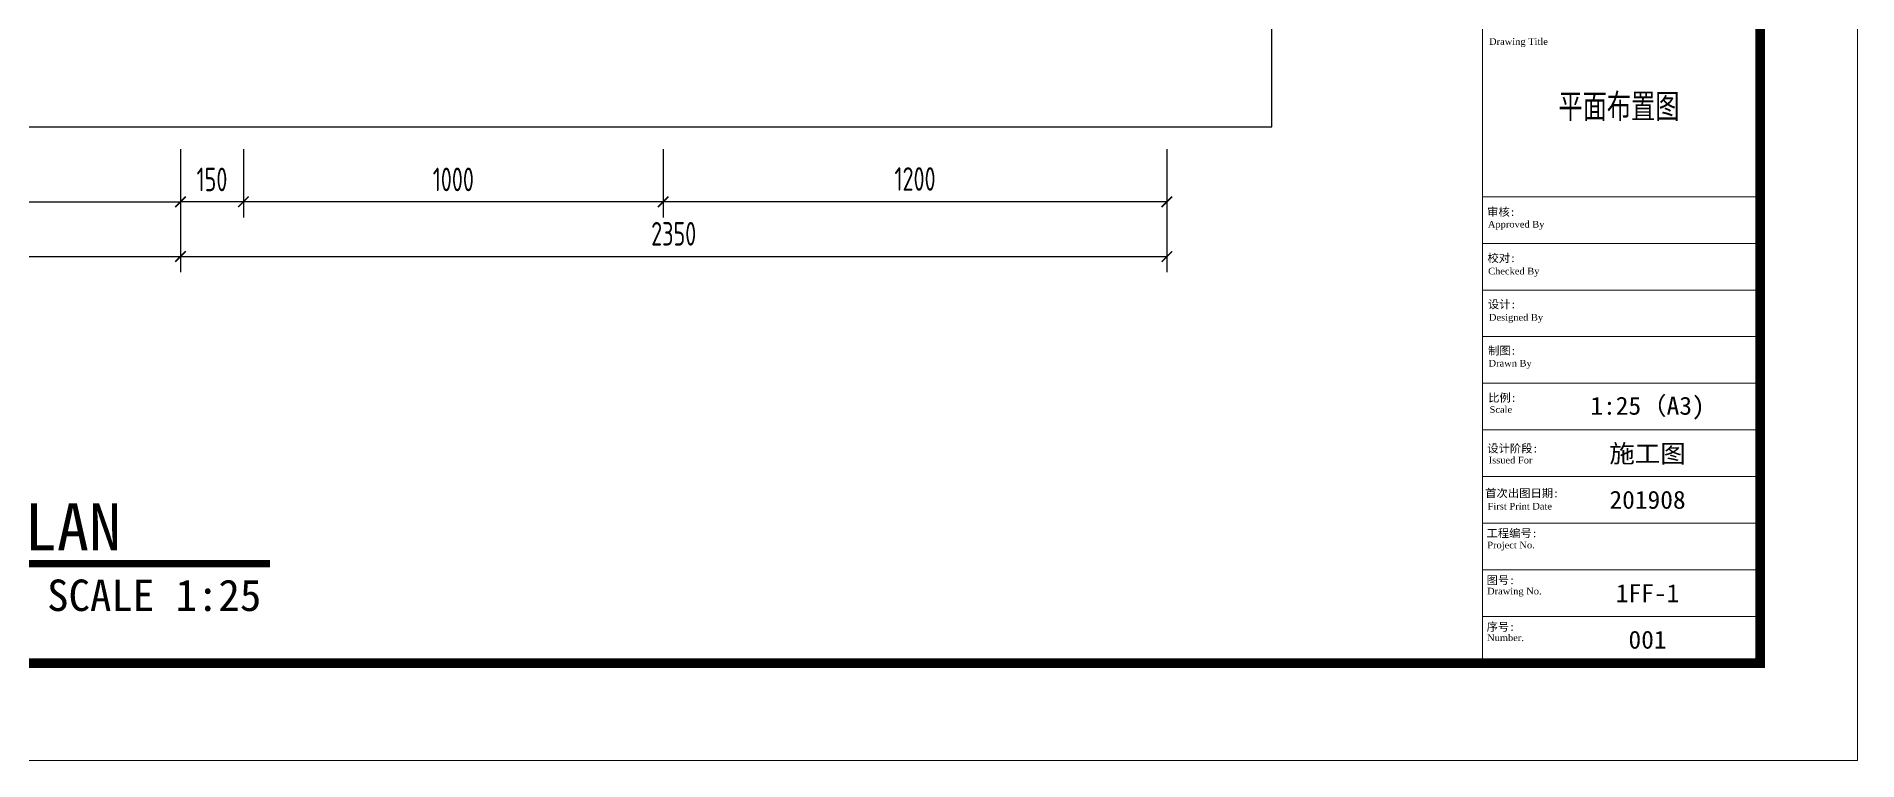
# Model space of a CAD drawing. Header units: millimetres. Extents: x 84706 to 155398, y -6776 to 36429.
# Drawn here: x 90124 to 94463, y 10474 to 12201 of the extents above; entities that cross this region are included whole.
import ezdxf
from ezdxf.enums import TextEntityAlignment as Align

# ---------------------------------------------------------------- set-up
doc = ezdxf.new("R2010")
doc.units = ezdxf.units.MM
doc.layers.get('Defpoints').update_dxf_attribs({"color": 250})
for name, color, linetype, lineweight in [('Drawing【图框、表格】', 150, 'Continuous', 0), ('FF-Text【平面文字】', 2, 'Continuous', 0), ('RC-dimensions', 44, 'Continuous', 0)]:
    doc.layers.add(name, color=color, linetype=linetype, lineweight=lineweight)
doc.layers.add('WALL【墙体】', color=7, linetype='Continuous')
doc.styles.add('zz', font='times.ttf')
doc.styles.add('宋体', font='', dxfattribs={"width": 0.8})
doc.styles.add('尺寸标注', font='ARCHS.SHX', dxfattribs={"width": 0.8})
doc.styles.add('线上图名', font='simhei.ttf')
doc.styles.add('线下图名', font='simhei.ttf')
doc.styles.add('黑体', font='simhei.ttf', dxfattribs={"width": 0.7})
doc.styles.get('宋体').set_extended_font_data('SimSun')
doc.dimstyles.new('海龙1：25', dxfattribs={"dimscale": 25, "dimtxt": 2.25, "dimasz": 1, "dimexe": 1.5, "dimexo": 1, "dimgap": 1, "dimtad": 1, "dimdec": 0, "dimrnd": 5, "dimdsep": 46, "dimtxsty": '尺寸标注', "dimblk": 'ARCHTICK', "dimblk1": 'ARCHTICK', "dimblk2": 'ARCHTICK', "dimcen": 1, "dimclrd": 44, "dimclre": 44, "dimclrt": 2, "dimadec": 0, "dimazin": 0, "dimtfac": 1, "dimtdec": 0, "dimtix": 1, "dimtmove": 2, "dimatfit": 3, "dimldrblk": 'hl_arrow2', "dimfxl": 0, "dimarcsym": 0})

# ---------------------------------------------------------------- blocks, each defined once
blk = doc.blocks.new('_ArchTick')
at = {"color": 2, "linetype": 'ByBlock', "const_width": 0.15}
blk.add_lwpolyline([(-0.5, -0.5), (0.5, 0.5)], dxfattribs=at)
blk = doc.blocks.new('*D36')
at = {"layer": 'Defpoints', "color": 0, "transparency": 16777216}
for p in [(86067.5, 11975.6), (90467.5, 11975.6), (90467.5, 11675.6)]:
    blk.add_point(p, dxfattribs=at)
at = {"layer": 'RC-dimensions', "color": 44, "lineweight": -2, "transparency": 16777216}
for p, q in [((86067.5, 11800.6), (86067.5, 11638.1)), ((90467.5, 11800.6), (90467.5, 11638.1)), ((86067.5, 11675.6), (90467.5, 11675.6))]:
    blk.add_line(p, q, dxfattribs=at)
at = {"layer": 'RC-dimensions', "color": 44, "lineweight": -2, "transparency": 16777216, "xscale": 25, "yscale": 25, "zscale": 25, "rotation": 180}
blk.add_blockref('_ArchTick', (86067.5, 11675.6), dxfattribs=at)
at = {"layer": 'RC-dimensions', "color": 44, "lineweight": -2, "transparency": 16777216, "xscale": 25, "yscale": 25, "zscale": 25}
blk.add_blockref('_ArchTick', (90467.5, 11675.6), dxfattribs=at)
at = {"layer": 'RC-dimensions', "color": 2, "transparency": 16777216, "insert": (88267.5, 11731), "char_height": 56.25, "attachment_point": 5, "style": '尺寸标注'}
blk.add_mtext('4400', dxfattribs=at)
blk = doc.blocks.new('hl_arrow2')
at = {"color": 2}
blk.add_line((-0.22, 0), (-1, 0), dxfattribs=at)
blk.add_lwpolyline([(-0.22, 0), (-0.86, -0.69), (-0.65, -0.86), (0, 0), (-0.65, 0.86), (-0.86, 0.69)], close=True, dxfattribs=at)
for points in [[(-0.86, 0.69), (-0.65, 0.86), (-0.22, 0), (0, 0)], [(-0.86, -0.69), (-0.65, -0.86), (-0.22, 0), (0, 0)]]:
    blk.add_solid(points, dxfattribs=at)
blk = doc.blocks.new('*D47')
at = {"layer": 'Defpoints', "color": 0, "transparency": 16777216}
for p in [(86267.5, 12106.3), (90467.5, 12106.3), (90467.5, 11806.3)]:
    blk.add_point(p, dxfattribs=at)
at = {"layer": 'RC-dimensions', "color": 44, "lineweight": -2, "transparency": 16777216}
for p, q in [((86267.5, 11931.3), (86267.5, 11768.8)), ((90467.5, 11931.3), (90467.5, 11768.8)), ((86267.5, 11806.3), (90467.5, 11806.3))]:
    blk.add_line(p, q, dxfattribs=at)
at = {"layer": 'RC-dimensions', "color": 44, "lineweight": -2, "transparency": 16777216, "xscale": 25, "yscale": 25, "zscale": 25, "rotation": 180}
blk.add_blockref('_ArchTick', (86267.5, 11806.3), dxfattribs=at)
at = {"layer": 'RC-dimensions', "color": 44, "lineweight": -2, "transparency": 16777216, "xscale": 25, "yscale": 25, "zscale": 25}
blk.add_blockref('_ArchTick', (90467.5, 11806.3), dxfattribs=at)
at = {"layer": 'RC-dimensions', "color": 2, "transparency": 16777216, "insert": (88367.5, 11861.8), "char_height": 56.25, "attachment_point": 5, "style": '尺寸标注'}
blk.add_mtext('4200', dxfattribs=at)
blk = doc.blocks.new('*D64')
at = {"layer": 'Defpoints', "color": 0, "transparency": 16777216}
for p in [(90467.5, 11975.6), (92817.5, 11975.6), (92817.5, 11675.6)]:
    blk.add_point(p, dxfattribs=at)
at = {"layer": 'RC-dimensions', "color": 44, "lineweight": -2, "transparency": 16777216}
for p, q in [((90467.5, 11800.6), (90467.5, 11638.1)), ((92817.5, 11800.6), (92817.5, 11638.1)), ((90467.5, 11675.6), (92817.5, 11675.6))]:
    blk.add_line(p, q, dxfattribs=at)
at = {"layer": 'RC-dimensions', "color": 44, "lineweight": -2, "transparency": 16777216, "xscale": 25, "yscale": 25, "zscale": 25, "rotation": 180}
blk.add_blockref('_ArchTick', (90467.5, 11675.6), dxfattribs=at)
at = {"layer": 'RC-dimensions', "color": 44, "lineweight": -2, "transparency": 16777216, "xscale": 25, "yscale": 25, "zscale": 25}
blk.add_blockref('_ArchTick', (92817.5, 11675.6), dxfattribs=at)
at = {"layer": 'RC-dimensions', "color": 2, "transparency": 16777216, "insert": (91642.5, 11729.9), "char_height": 56.25, "attachment_point": 5, "style": '尺寸标注'}
blk.add_mtext('2350', dxfattribs=at)
blk = doc.blocks.new('*D76')
at = {"layer": 'Defpoints', "color": 0, "transparency": 16777216}
for p in [(91617.5, 12106.3), (92817.5, 12106.3), (91617.5, 11806.3)]:
    blk.add_point(p, dxfattribs=at)
at = {"layer": 'RC-dimensions', "color": 44, "lineweight": -2, "transparency": 16777216}
for p, q in [((91617.5, 11931.3), (91617.5, 11768.8)), ((92817.5, 11931.3), (92817.5, 11768.8)), ((92817.5, 11806.3), (91617.5, 11806.3))]:
    blk.add_line(p, q, dxfattribs=at)
at = {"layer": 'RC-dimensions', "color": 44, "lineweight": -2, "transparency": 16777216, "xscale": 25, "yscale": 25, "zscale": 25, "rotation": 180}
blk.add_blockref('_ArchTick', (91617.5, 11806.3), dxfattribs=at)
at = {"layer": 'RC-dimensions', "color": 44, "lineweight": -2, "transparency": 16777216, "xscale": 25, "yscale": 25, "zscale": 25}
blk.add_blockref('_ArchTick', (92817.5, 11806.3), dxfattribs=at)
at = {"layer": 'RC-dimensions', "color": 2, "transparency": 16777216, "insert": (92217.5, 11860.6), "char_height": 56.25, "attachment_point": 5, "style": '尺寸标注'}
blk.add_mtext('1200', dxfattribs=at)
blk = doc.blocks.new('*D77')
at = {"layer": 'Defpoints', "color": 0, "transparency": 16777216}
for p in [(90617.5, 12106.3), (91617.5, 12106.3), (90617.5, 11806.3)]:
    blk.add_point(p, dxfattribs=at)
at = {"layer": 'RC-dimensions', "color": 44, "lineweight": -2, "transparency": 16777216}
for p, q in [((90617.5, 11931.3), (90617.5, 11768.8)), ((91617.5, 11931.3), (91617.5, 11768.8)), ((91617.5, 11806.3), (90617.5, 11806.3))]:
    blk.add_line(p, q, dxfattribs=at)
at = {"layer": 'RC-dimensions', "color": 44, "lineweight": -2, "transparency": 16777216, "xscale": 25, "yscale": 25, "zscale": 25, "rotation": 180}
blk.add_blockref('_ArchTick', (90617.5, 11806.3), dxfattribs=at)
at = {"layer": 'RC-dimensions', "color": 44, "lineweight": -2, "transparency": 16777216, "xscale": 25, "yscale": 25, "zscale": 25}
blk.add_blockref('_ArchTick', (91617.5, 11806.3), dxfattribs=at)
at = {"layer": 'RC-dimensions', "color": 2, "transparency": 16777216, "insert": (91117.5, 11859.5), "char_height": 56.25, "attachment_point": 5, "style": '尺寸标注'}
blk.add_mtext('1000', dxfattribs=at)
blk = doc.blocks.new('*D78')
at = {"layer": 'Defpoints', "color": 0, "transparency": 16777216}
for p in [(90467.5, 12106.3), (90617.5, 12106.3), (90467.5, 11806.3)]:
    blk.add_point(p, dxfattribs=at)
at = {"layer": 'RC-dimensions', "color": 44, "lineweight": -2, "transparency": 16777216}
for p, q in [((90467.5, 11931.3), (90467.5, 11768.8)), ((90617.5, 11931.3), (90617.5, 11768.8)), ((90617.5, 11806.3), (90467.5, 11806.3))]:
    blk.add_line(p, q, dxfattribs=at)
at = {"layer": 'RC-dimensions', "color": 44, "lineweight": -2, "transparency": 16777216, "xscale": 25, "yscale": 25, "zscale": 25, "rotation": 180}
blk.add_blockref('_ArchTick', (90467.5, 11806.3), dxfattribs=at)
at = {"layer": 'RC-dimensions', "color": 44, "lineweight": -2, "transparency": 16777216, "xscale": 25, "yscale": 25, "zscale": 25}
blk.add_blockref('_ArchTick', (90617.5, 11806.3), dxfattribs=at)
at = {"layer": 'RC-dimensions', "color": 2, "transparency": 16777216, "insert": (90542.5, 11859.5), "char_height": 56.25, "attachment_point": 5, "style": '尺寸标注'}
blk.add_mtext('150', dxfattribs=at)
blk = doc.blocks.new('*U157')
at = {"color": 2, "linetype": 'Continuous'}
blk.add_lwpolyline([(-46.38, 0, 0.7, 0.7, 0), (52.38, 0, 0.75, 0.75, 0)], format="xyseb", dxfattribs=at)
at = {"color": 2, "style": '线上图名', "flags": 8}
blk.add_attdef('EXISTING_PLAN', text='', height=4.5, dxfattribs=at).set_placement((3, 1.27), align=Align.CENTER)
at = {"color": 2, "style": '线下图名', "flags": 8}
blk.add_attdef('图名1', text='', height=3, dxfattribs=at).set_placement((-44.99, -1.5), align=Align.TOP_LEFT)
blk.add_attdef('比例1', text='', height=3, dxfattribs=at).set_placement((51.56, -1.5), align=Align.TOP_RIGHT)
blk = doc.blocks.new('海龍_09052443')
for p, q in [((8576.7, -14350), (8576.7, -500)), ((10000, -500), (10000, -14350)), ((8576.7, -11956.4), (10000, -11956.4)), ((8576.7, -12195.8), (10000, -12195.8)), ((8576.7, -12435.1), (10000, -12435.1)), ((8576.7, -12674.5), (10000, -12674.5)), ((8576.7, -12913.9), (10000, -12913.9)), ((8576.7, -13153.2), (10000, -13153.2)), ((8576.7, -13392.6), (10000, -13392.6)), ((8576.7, -13631.9), (10000, -13631.9)), ((8576.7, -13871.3), (10000, -13871.3)), ((8576.7, -14110.6), (10000, -14110.6)), ((10000, -14350), (8576.7, -14350))]:
    blk.add_line(p, q)
blk.add_lwpolyline([(-10500, -14850), (10500, -14850), (10500, 0), (-10500, 0)], close=True)
at = {"const_width": 50}
blk.add_lwpolyline([(-9250, -14350), (10000, -14350), (10000, -500), (-9250, -500)], close=True, dxfattribs=at)
at = {"width": 1.036363}
for s, height, style, p in [('Drawing Title', 34.194, 'zz', (8610.5, -11177.1, -0.1)), ('审核:', 41.03, '黑体', (8600.3, -12054.9)), ('Approved By', 34.194, 'zz', (8604.4, -12114.6, -0.1)), ('校对:', 41.03, '黑体', (8602.3, -12292)), ('Checked By', 34.19, 'zz', (8605.7, -12355.1, -0.1)), ('设计:', 41.03, '黑体', (8604.4, -12528.9)), ('Designed By', 34.194, 'zz', (8609.6, -12592.2, -0.1)), ('制图:', 41.03, '黑体', (8605.1, -12767)), ('Drawn By', 34.19, 'zz', (8607.8, -12827.8, -0.1)), ('比例:', 41.03, '黑体', (8605.7, -13008.7)), ('Scale', 34.19, 'zz', (8612.9, -13065.2, -0.1)), ('设计阶段:', 41.03, '黑体', (8600.9, -13268.7)), ('Issued For', 34.19, 'zz', (8608.4, -13325, -0.1)), ('首次出图日期:', 41.03, '黑体', (8590.7, -13498.5)), ('First Print Date', 34.194, 'zz', (8603.1, -13561.5, -0.1)), ('工程编号:', 41.03, '黑体', (8597.2, -13703.9)), ('Project No.', 34.194, 'zz', (8601, -13760.8, -0.1)), ('图号:', 41.03, '黑体', (8597.9, -13944.6)), ('Drawing No.', 34.194, 'zz', (8600.3, -13997.1, -0.1)), ('序号:', 41.03, '黑体', (8597.9, -14184)), ('Number.', 34.19, 'zz', (8600.3, -14236.5, -0.1))]:
    blk.add_text(s, height=height, dxfattribs=dict(at, style=style)).set_placement(p)
at = {"style": '黑体', "width": 0.704386, "flags": 8}
blk.add_attdef('项目名称', text='', height=288.4, rotation=90, dxfattribs=at).set_placement((9289.1, -6224.6), align=Align.CENTER)
at = {"color": 2, "style": '宋体', "width": 0.725454, "flags": 8}
blk.add_attdef('图名', text='', height=125.5, dxfattribs=at).set_placement((9276.8, -11489.7), align=Align.MIDDLE)
at = {"style": '黑体', "width": 1.036363, "flags": 8}
for tag, p in [('比例', (9423.1, -13033.5)), ('阶段', (9423.1, -13272.9)), ('日期', (9423.1, -13512.2)), ('1FF-1', (9423.1, -13991)), ('序号', (9423.1, -14230.3))]:
    blk.add_attdef(tag, text='', height=92.3, dxfattribs=at).set_placement(p, align=Align.MIDDLE)

msp = doc.modelspace()

# ---------------------------------------------------------------- linework, layer by layer
at = {"layer": 'WALL【墙体】'}
for p, q in [((93067.5, 11984.9), (93067.5, 14384.9)), ((85817.5, 11984.9), (93067.5, 11984.9))]:
    msp.add_line(p, q, dxfattribs=at)

# ---------------------------------------------------------------- block references
at = {"layer": 'Drawing【图框、表格】'}
ref = msp.add_blockref('海龍_09052443', (89584.3, 17373.7), dxfattribs=dict(at, xscale=0.4646400000000001, yscale=0.4646400000000001, zscale=0.4646400000000001))
ref.add_attrib('序号', '001', dxfattribs={"layer": '0', "height": 42.9, "style": '黑体', "width": 1.036363}).set_placement((93962.6, 10761.8), align=Align.MIDDLE)
ref.add_attrib('日期', '201908', dxfattribs={"layer": '0', "height": 42.9, "style": '黑体', "width": 1.036363}).set_placement((93962.6, 11095.4), align=Align.MIDDLE)
ref.add_attrib('比例', '1:25（A3)', dxfattribs={"layer": '0', "height": 42.9, "style": '黑体', "width": 1.036363}).set_placement((93962.6, 11317.8), align=Align.MIDDLE)
ref.add_attrib('阶段', '施工图', dxfattribs={"layer": '0', "height": 42.9, "style": '黑体', "width": 1.036363}).set_placement((93962.6, 11206.6), align=Align.MIDDLE)
ref.add_attrib('1FF-1', '1FF-1', dxfattribs={"layer": '0', "height": 42.9, "style": '黑体', "width": 1.036363}).set_placement((93962.6, 10873), align=Align.MIDDLE)
ref.add_attrib('图名', '平面布置图', dxfattribs={"layer": '0', "color": 2, "height": 58.31, "style": '宋体', "width": 0.725454}).set_placement((93894.6, 12035.2), align=Align.MIDDLE)
at = {"layer": 'FF-Text【平面文字】'}
ref = msp.add_blockref('*U157', (89371, 10943), dxfattribs=dict(at, xscale=25, yscale=25, zscale=25))
ref.add_attrib('比例1', 'SCALE 1:25', dxfattribs={"layer": '0', "color": 2, "height": 75, "style": '线下图名'}).set_placement((90660, 10905.5), align=Align.TOP_RIGHT)
ref.add_attrib('EXISTING_PLAN', 'FIXTURE FURNISHING PLAN', dxfattribs={"layer": '0', "color": 2, "height": 112.5, "style": '线上图名'}).set_placement((89445.9, 10974.8), align=Align.CENTER)
ref.add_attrib('图名1', '南排标准间6.75*3.75房型平面布置图', dxfattribs={"layer": '0', "color": 2, "height": 75, "style": '线下图名'}).set_placement((88246.3, 10905.5), align=Align.TOP_LEFT)

# ---------------------------------------------------------------- dimensions: what is measured, and where the dimension line sits
at = {"layer": 'RC-dimensions'}
for base, p1, p2, picture, middle in [((90467.5, 11806.3), (86267.5, 12106.3), (90467.5, 12106.3), '*D47', (88367.5, 11861.8)), ((90467.5, 11806.3), (90617.5, 12106.3), (90467.5, 12106.3), '*D78', (90542.5, 11859.5)), ((90617.5, 11806.3), (91617.5, 12106.3), (90617.5, 12106.3), '*D77', (91117.5, 11859.5)), ((91617.5, 11806.3), (92817.5, 12106.3), (91617.5, 12106.3), '*D76', (92217.5, 11860.6)), ((90467.5, 11675.6), (86067.5, 11975.6), (90467.5, 11975.6), '*D36', (88267.5, 11731)), ((92817.5, 11675.6), (90467.5, 11975.6), (92817.5, 11975.6), '*D64', (91642.5, 11729.9))]:
    dim = msp.add_linear_dim(base=base, p1=p1, p2=p2, dimstyle='海龙1：25', dxfattribs=at)
    dim.commit()
    dim.dimension.update_dxf_attribs({"geometry": picture, "text_midpoint": middle})

doc.saveas('drawing.dxf')
